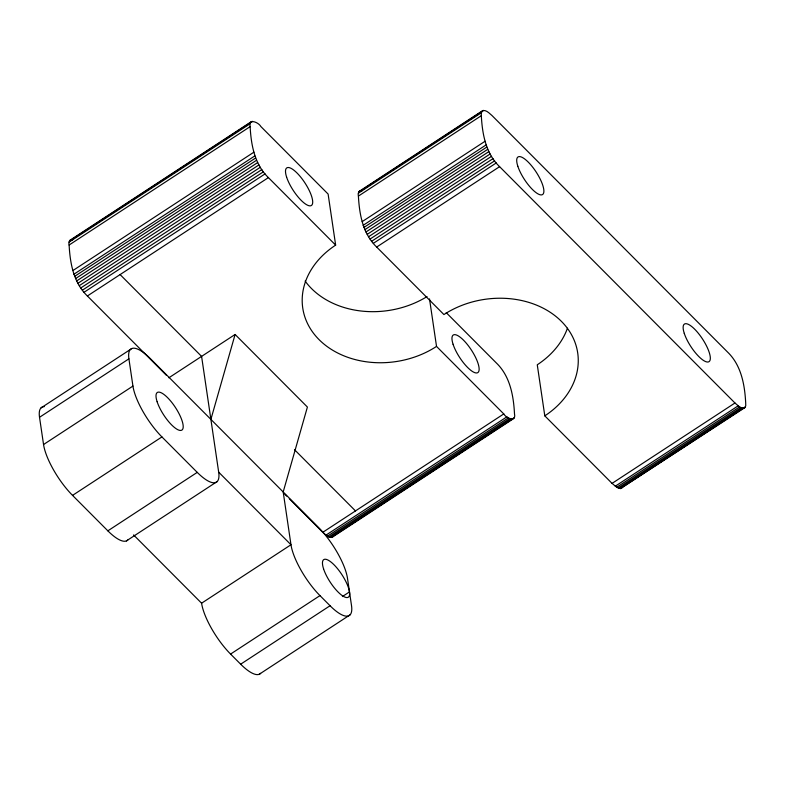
<?xml version="1.0" encoding="UTF-8"?>
<svg xmlns="http://www.w3.org/2000/svg" width="785" height="785" viewBox="0 0 785 785"><rect width="100%" height="100%" fill="white"/><g stroke="black" fill="none" stroke-linecap="round" stroke-linejoin="round"><path stroke-width="1.18" d="M166.292 375.21L87.38 295.984C73.594 282.835 70.071 263.269 69.119 245.018C68.403 242.722 69.453 238.787 72.554 239.847M335.646 245.126L268.401 177.606C254.615 164.457 251.092 144.891 250.13 126.64C248.158 117.956 258.638 122.332 260.855 126.532L328.11 194.052L335.646 245.126A84.24 66.558 -8.4 0 0 319.044 339.611A84.24 66.558 -8.4 0 0 436.529 346.411L503.774 413.93C506.001 418.14 516.471 422.507 514.499 413.823C513.547 395.571 510.024 376.005 496.238 362.856L446.233 312.656M359.157 191.393L482.785 110.548C486.553 109.88 489.447 113.482 492.048 115.591L727.43 351.925C741.217 365.074 744.739 384.64 745.691 402.891L745.75 405.766L744.945 407.572L620.415 488.594L616.735 487.249L612.055 483.383L544.8 415.854A84.24 66.558 -8.4 0 0 561.412 321.369A84.24 66.558 -8.4 0 0 443.927 314.569L376.672 247.049C362.886 233.901 359.363 214.334 358.411 196.083C357.695 193.777 358.745 189.852 361.846 190.902M744.945 407.572C741.226 409.682 737.557 404.991 734.966 402.999L499.594 166.665C485.797 153.517 482.275 133.95 481.323 115.699L481.264 112.824L482.785 110.548M210.89 419.386L235.107 334.469L307.406 407.052L283.189 491.969L290.98 544.751A42.115 13.021 56.8 0 0 319.966 595.609L330.053 605.735A42.115 13.021 56.8 0 0 351.503 605.52L347.48 578.28A42.115 13.021 56.8 0 0 318.494 527.422L150.367 358.617A42.115 13.021 56.8 0 0 128.917 358.833L39.525 417.286L43.548 444.526A42.115 13.021 56.8 0 0 72.544 495.384L107.849 530.837A42.115 13.021 56.8 0 0 127.798 540.002M622.544 487.191L621.318 488.427M289.263 498.681L322.763 532.318C325.353 534.32 329.013 539.001 332.742 536.901M69.865 240.338L251.592 121.479M69.355 241.103L252.495 121.322M69.06 242.143L250.072 123.765M69.119 245.018L250.13 126.64M72.887 270.56L253.908 152.172M73.81 274.299L254.821 155.911M74.565 276.408L255.586 158.03M75.517 278.636L256.538 160.258M76.645 280.951L257.657 162.564M77.911 283.297L258.932 164.909M79.314 285.642L260.335 167.264M80.826 287.948L261.847 169.56M82.415 290.175L263.426 171.787M84.054 292.275L265.075 173.897M87.38 295.984L268.401 177.606M358.647 192.158L483.688 110.381M358.352 193.208L481.264 112.824M358.411 196.083L481.323 115.699M41.016 407.915L131.831 348.52M362.179 221.625L485.091 141.241M363.102 225.354L486.013 144.97M363.867 227.473L486.778 147.089M364.819 229.701L487.73 149.317M365.938 232.007L488.849 151.623M43.548 444.526L132.94 386.073L128.917 358.833M367.213 234.362L490.125 153.978M368.607 236.707L491.528 156.323M370.118 239.013L493.029 158.629M371.707 241.231L494.619 160.846M373.346 243.34L496.257 162.956M168.863 377.791L235.107 334.469M376.672 247.049L499.594 166.665M72.544 495.384L161.926 436.931L197.241 472.374A42.115 13.021 56.8 0 0 218.681 472.158L290.98 544.751L201.588 603.204L133.597 534.938M107.849 530.837L197.241 472.374M126.375 540.934L217.19 481.539M322.763 532.318L503.774 413.93M325.961 535.154L506.973 416.776M327.443 536.194L508.464 417.806M328.817 536.94L509.828 418.552M330.053 537.382L511.064 419.004M331.123 537.529L514.263 417.748M332.026 537.362L513.753 418.513M201.588 603.204A42.115 13.021 56.8 0 0 230.574 654.072L319.966 595.609M342.388 596.551L349.492 591.9M230.574 654.072L240.671 664.198L330.053 605.735M259.197 674.295L350.012 614.89M612.055 483.383L734.966 402.999M615.254 486.219L738.165 405.835M616.735 487.249L739.647 406.865M618.109 487.995L741.02 407.611M619.345 488.447L742.257 408.063M620.415 488.594L745.456 406.807M120.115 274.583L201.588 356.39L218.681 472.158M294.503 449.677L355.487 510.917M284.965 494.364L286.682 496.091M544.8 415.854L537.264 364.78A84.24 66.558 -8.4 0 0 567.457 328.199M429.513 298.899L436.529 346.411M161.926 436.931A42.115 13.021 56.8 0 1 132.94 386.073M39.525 417.286A42.115 13.021 56.8 0 1 44.245 406.65M427.03 296.583A84.24 66.558 -8.4 0 1 305.129 281.059M260.62 673.353A42.115 13.021 56.8 0 1 240.671 664.198M157.128 401.753A22.461 6.947 56.8 0 0 180.53 430.455A22.461 6.947 56.8 0 0 171.14 401.616A22.461 6.947 56.8 0 0 157.128 401.753M453.073 344.272A22.461 6.947 56.8 0 0 476.475 372.973A22.461 6.947 56.8 0 0 467.075 344.134A22.461 6.947 56.8 0 0 453.073 344.272M286.623 177.155A22.461 6.947 56.8 0 0 310.026 205.856A22.461 6.947 56.8 0 0 300.635 177.017A22.461 6.947 56.8 0 0 286.623 177.155M323.577 568.88A22.461 6.947 56.8 0 0 346.98 597.571A22.461 6.947 56.8 0 0 337.579 568.732A22.461 6.947 56.8 0 0 323.577 568.88M517.815 166.214A22.461 6.947 56.8 0 0 541.218 194.915A22.461 6.947 56.8 0 0 531.818 166.077A22.461 6.947 56.8 0 0 517.815 166.214M684.255 333.331A22.461 6.947 56.8 0 0 707.668 362.032A22.461 6.947 56.8 0 0 698.267 333.193A22.461 6.947 56.8 0 0 684.255 333.331"/></g></svg>
